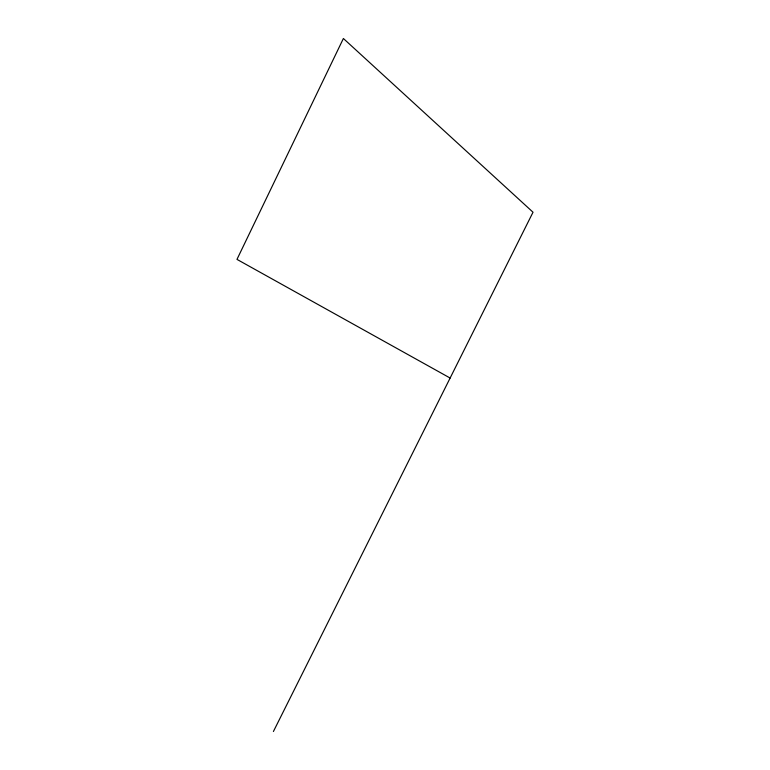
<?xml version="1.0" encoding="UTF-8"?>
<svg xmlns="http://www.w3.org/2000/svg" width="770" height="770" viewBox="0 0 770 770"><rect width="100%" height="100%" fill="white"/><g stroke="black" fill="none" stroke-linecap="round" stroke-linejoin="round"><path stroke-width="1.16" d="M273.408 731.5L533.023 212.222L343.391 38.5L236.977 259.384L450.123 378.041"/></g></svg>
